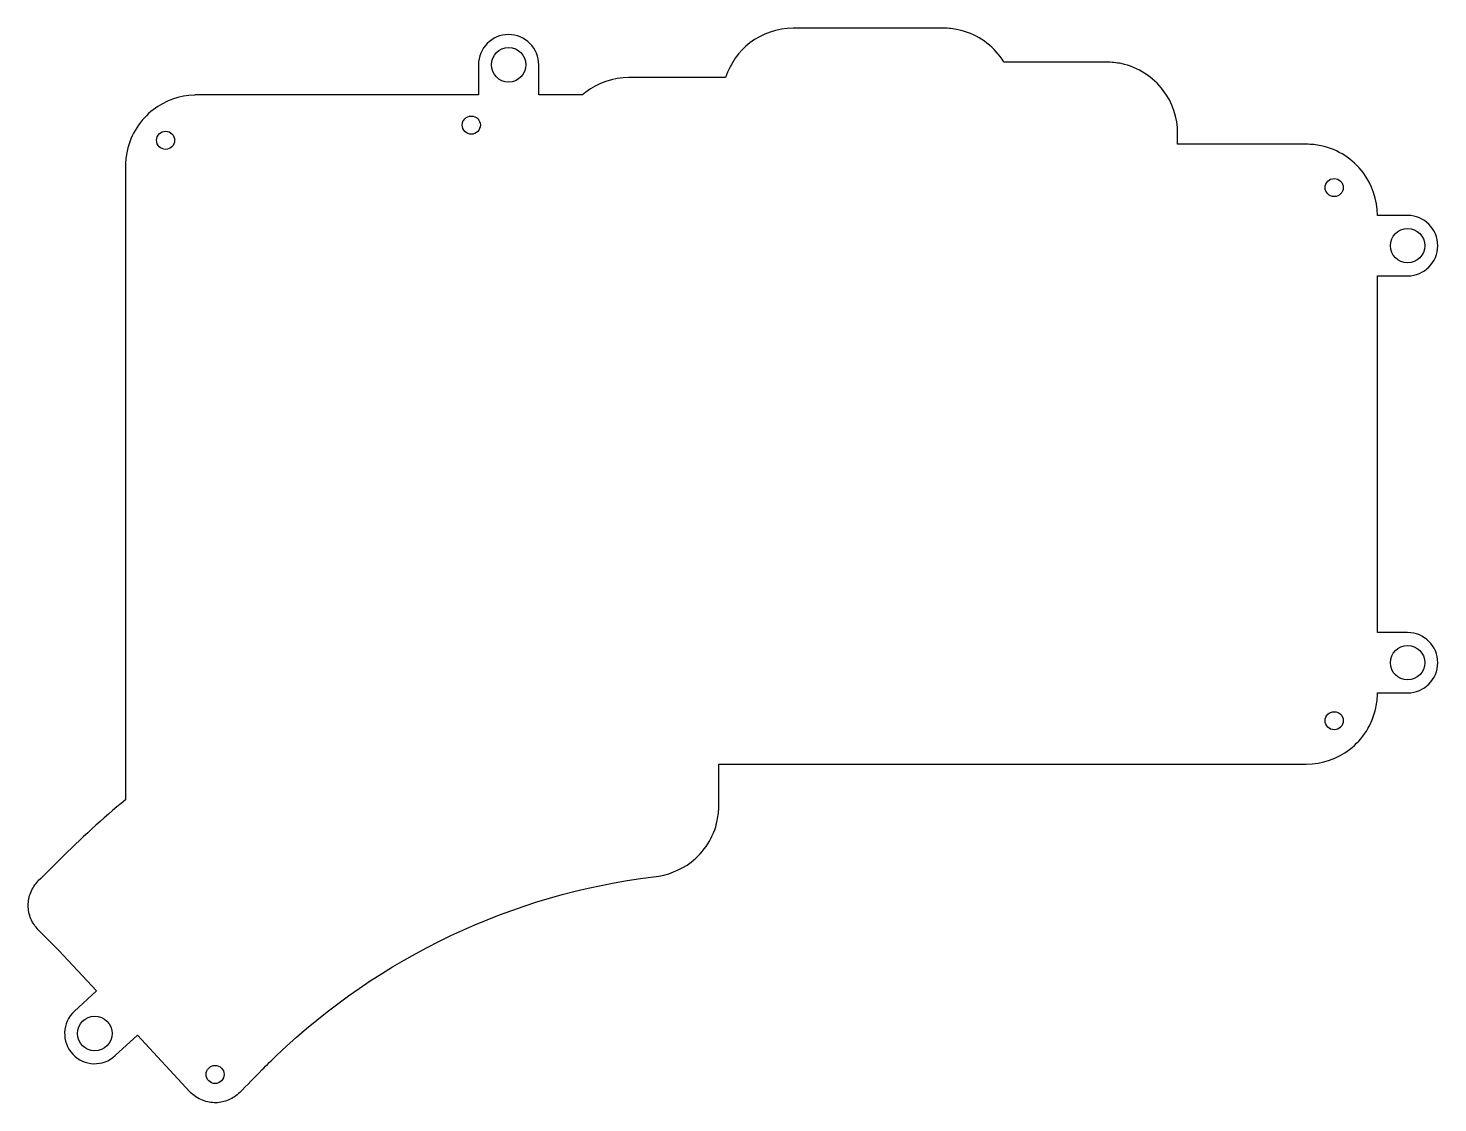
# Model space of a CAD drawing. Header units: millimetres. Extents: x -9 to 155, y -116 to 9.
import ezdxf

# ---------------------------------------------------------------- set-up
doc = ezdxf.new("R2010")
doc.units = ezdxf.units.MM
doc.layers.get('0').update_dxf_attribs({"linetype": 'CONTINUOUS'})

msp = doc.modelspace()

# ---------------------------------------------------------------- linework, layer by layer
for p, q in [((97.25, 8.51), (79.83, 8.51)), ((97.25, 8.51), (79.83, 8.51)), ((43.31, 4.27), (43.31, 0.77)), ((43.31, 4.27), (43.31, 0.77)), ((50.31, 0.77), (50.31, 4.27)), ((50.31, 0.77), (50.31, 4.27)), ((116.17, 4.58), (104.28, 4.58)), ((116.17, 4.58), (104.28, 4.58)), ((71.98, 2.8), (60.78, 2.8)), ((71.98, 2.8), (60.78, 2.8)), ((25.92, 0.77), (10.6, 0.77)), ((25.92, 0.77), (10.6, 0.77)), ((43.31, 0.77), (25.92, 0.77)), ((43.31, 0.77), (25.92, 0.77)), ((55.37, 0.77), (50.31, 0.77)), ((55.37, 0.77), (50.31, 0.77)), ((124.42, -4.95), (124.42, -3.69)), ((124.42, -4.95), (124.42, -3.69)), ((135.34, -4.95), (124.42, -4.95)), ((135.34, -4.95), (124.42, -4.95)), ((139.35, -4.95), (135.34, -4.95)), ((139.35, -4.95), (135.34, -4.95)), ((2.35, -7.48), (2.35, -78.4)), ((2.35, -7.48), (2.35, -78.4)), ((151.1, -13.21), (147.6, -13.21)), ((151.1, -13.21), (147.6, -13.21)), ((147.6, -61.58), (147.6, -20.21)), ((147.6, -20.21), (151.1, -20.21)), ((147.6, -61.58), (147.6, -20.21)), ((147.6, -20.21), (151.1, -20.21)), ((151.1, -61.58), (147.6, -61.58)), ((151.1, -61.58), (147.6, -61.58)), ((147.6, -68.58), (151.1, -68.58)), ((147.6, -68.58), (151.1, -68.58)), ((71.2, -81.03), (71.2, -76.84)), ((71.2, -76.84), (74.51, -76.84)), ((71.2, -81.03), (71.2, -76.84)), ((71.2, -76.84), (74.51, -76.84)), ((74.51, -76.84), (135.34, -76.84)), ((74.51, -76.84), (135.34, -76.84)), ((135.34, -76.84), (139.34, -76.84)), ((135.34, -76.84), (139.34, -76.84)), ((2.35, -78.4), (2.35, -80.98)), ((2.35, -78.4), (2.35, -80.98)), ((71.2, -81.66), (71.2, -81.03)), ((71.2, -81.66), (71.2, -81.03)), ((-7.76, -96.05), (-5.37, -98.45)), ((-7.76, -96.05), (-5.37, -98.45)), ((-5.37, -98.45), (-1.02, -103.14)), ((-5.37, -98.45), (-1.02, -103.14)), ((-1.02, -103.14), (-3.58, -105.52)), ((-1.02, -103.14), (-3.58, -105.52)), ((1.18, -110.65), (3.74, -108.27)), ((1.18, -110.65), (3.74, -108.27)), ((3.74, -108.27), (9.84, -114.84)), ((3.74, -108.27), (9.84, -114.84))]:
    msp.add_line(p, q)
for centre, radius in [((46.81, 4.27), 2), ((46.81, 4.27), 2), ((42.48, -2.73), 1.05), ((42.48, -2.73), 1.05), ((7.01, -4.49), 1.05), ((7.01, -4.49), 1.05), ((142.58, -9.97), 1.05), ((142.58, -9.97), 1.05), ((151.1, -16.71), 2), ((151.1, -16.71), 2), ((151.1, -65.08), 2), ((151.1, -65.08), 2), ((142.58, -71.81), 1.05), ((142.58, -71.81), 1.05), ((-1.2, -108.09), 2), ((-1.2, -108.09), 2), ((12.76, -112.84), 1.05), ((12.76, -112.84), 1.05)]:
    msp.add_circle(centre, radius)
for centre, radius, start, end in [((46.81, 4.27), 3.5, 90, 179.9982), ((46.81, 4.27), 3.5, 90, 179.9982), ((46.81, 4.27), 3.5, -0.0018, 90), ((46.81, 4.27), 3.5, -0.0018, 90), ((10.62, -7.31), 8.08, 90.0996, 91.6442), ((10.62, -7.31), 8.08, 90.0996, 91.6442), ((151.1, -16.71), 3.5, -90, 90), ((151.1, -16.71), 3.5, -90, 90), ((151.1, -65.08), 3.5, -90, 90), ((151.1, -65.08), 3.5, -90, 90), ((-1.2, -108.09), 3.5, 132.8504, 312.8504), ((-1.2, -108.09), 3.5, 132.8504, 312.8504)]:
    msp.add_arc(centre, radius, start, end)
for points, knots in [([(79.83, 8.51), (79.83, 8.51), (79.83, 8.51), (79.83, 8.51), (79.82, 8.51), (79.82, 8.51), (79.82, 8.51), (77.97, 8.51), (76.19, 7.87), (74.81, 6.81), (73.51, 5.8), (72.51, 4.42), (71.98, 2.8)], [-0.0057042, -0.0057042, -0.0057042, -0.0057042, -0.0028521, -0.0028521, -0.0028521, 0, 0, 0, 0.4137463, 0.4137463, 0.4137463, 0.8062583, 0.8062583, 0.8062583, 0.8062583]), ([(79.83, 8.51), (79.83, 8.51), (79.83, 8.51), (79.83, 8.51), (79.82, 8.51), (79.82, 8.51), (79.82, 8.51), (77.97, 8.51), (76.19, 7.87), (74.81, 6.81), (73.51, 5.8), (72.51, 4.42), (71.98, 2.8)], [-0.0057042, -0.0057042, -0.0057042, -0.0057042, -0.0028521, -0.0028521, -0.0028521, 0, 0, 0, 0.4137463, 0.4137463, 0.4137463, 0.8062583, 0.8062583, 0.8062583, 0.8062583]), ([(104.28, 4.58), (104.14, 4.8), (104, 5.02), (103.84, 5.22), (102.66, 6.79), (100.94, 7.91), (98.95, 8.33), (98.4, 8.45), (97.83, 8.51), (97.26, 8.51), (97.26, 8.51), (97.26, 8.51), (97.26, 8.51), (97.25, 8.51), (97.25, 8.51), (97.25, 8.51)], [0.3472526, 0.3472526, 0.3472526, 0.3472526, 0.408667, 0.408667, 0.408667, 0.8714823, 0.8714823, 0.8714823, 1, 1, 1, 1.0028491, 1.0028491, 1.0028491, 1.0056982, 1.0056982, 1.0056982, 1.0056982]), ([(104.28, 4.58), (104.14, 4.8), (104, 5.02), (103.84, 5.22), (102.66, 6.79), (100.94, 7.91), (98.95, 8.33), (98.4, 8.45), (97.83, 8.51), (97.26, 8.51), (97.26, 8.51), (97.26, 8.51), (97.26, 8.51), (97.25, 8.51), (97.25, 8.51), (97.25, 8.51)], [0.3472526, 0.3472526, 0.3472526, 0.3472526, 0.408667, 0.408667, 0.408667, 0.8714823, 0.8714823, 0.8714823, 1, 1, 1, 1.0028491, 1.0028491, 1.0028491, 1.0056982, 1.0056982, 1.0056982, 1.0056982]), ([(124.42, -3.69), (124.43, -1.86), (123.8, -0.09), (122.76, 1.29), (121.59, 2.85), (119.87, 3.98), (117.88, 4.4), (117.32, 4.51), (116.75, 4.58), (116.18, 4.58), (116.18, 4.58), (116.18, 4.58), (116.18, 4.58), (116.18, 4.58), (116.18, 4.58), (116.17, 4.58)], [0.001515, 0.001515, 0.001515, 0.001515, 0.408676, 0.408676, 0.408676, 0.871477, 0.871477, 0.871477, 1, 1, 1, 1.002838, 1.002838, 1.002838, 1.005677, 1.005677, 1.005677, 1.005677]), ([(124.42, -3.69), (124.43, -1.86), (123.8, -0.09), (122.76, 1.29), (121.59, 2.85), (119.87, 3.98), (117.88, 4.4), (117.32, 4.51), (116.75, 4.58), (116.18, 4.58), (116.18, 4.58), (116.18, 4.58), (116.18, 4.58), (116.18, 4.58), (116.18, 4.58), (116.17, 4.58)], [0.001515, 0.001515, 0.001515, 0.001515, 0.408676, 0.408676, 0.408676, 0.871477, 0.871477, 0.871477, 1, 1, 1, 1.002838, 1.002838, 1.002838, 1.005677, 1.005677, 1.005677, 1.005677]), ([(60.78, 2.8), (60.78, 2.8), (60.78, 2.8), (60.78, 2.8), (60.77, 2.8), (60.77, 2.8), (60.77, 2.8), (58.92, 2.79), (57.14, 2.15), (55.76, 1.09), (55.63, 0.99), (55.5, 0.88), (55.37, 0.77)], [-0.0056828, -0.0056828, -0.0056828, -0.0056828, -0.0028414, -0.0028414, -0.0028414, 0, 0, 0, 0.4137364, 0.4137364, 0.4137364, 0.4546196, 0.4546196, 0.4546196, 0.4546196]), ([(60.78, 2.8), (60.78, 2.8), (60.78, 2.8), (60.78, 2.8), (60.77, 2.8), (60.77, 2.8), (60.77, 2.8), (58.92, 2.79), (57.14, 2.15), (55.76, 1.09), (55.63, 0.99), (55.5, 0.88), (55.37, 0.77)], [-0.0056828, -0.0056828, -0.0056828, -0.0056828, -0.0028414, -0.0028414, -0.0028414, 0, 0, 0, 0.4137364, 0.4137364, 0.4137364, 0.4546196, 0.4546196, 0.4546196, 0.4546196]), ([(10.39, 0.76), (8.61, 0.71), (6.92, 0.08), (5.59, -0.94), (4.08, -2.1), (2.97, -3.78), (2.55, -5.73), (2.42, -6.3), (2.36, -6.88), (2.35, -7.47), (2.35, -7.47), (2.35, -7.48), (2.35, -7.48), (2.35, -7.48), (2.35, -7.48), (2.35, -7.48)], [0.0157262, 0.0157262, 0.0157262, 0.0157262, 0.4134611, 0.4134611, 0.4134611, 0.8679571, 0.8679571, 0.8679571, 1, 1, 1, 1.0032943, 1.0032943, 1.0032943, 1.0065885, 1.0065885, 1.0065885, 1.0065885]), ([(10.39, 0.76), (8.61, 0.71), (6.92, 0.08), (5.59, -0.94), (4.08, -2.1), (2.97, -3.78), (2.55, -5.73), (2.42, -6.3), (2.36, -6.88), (2.35, -7.47), (2.35, -7.47), (2.35, -7.48), (2.35, -7.48), (2.35, -7.48), (2.35, -7.48), (2.35, -7.48)], [0.0157262, 0.0157262, 0.0157262, 0.0157262, 0.4134611, 0.4134611, 0.4134611, 0.8679571, 0.8679571, 0.8679571, 1, 1, 1, 1.0032943, 1.0032943, 1.0032943, 1.0065885, 1.0065885, 1.0065885, 1.0065885]), ([(147.6, -13.21), (147.6, -11.38), (146.97, -9.61), (145.93, -8.23), (144.76, -6.68), (143.05, -5.55), (141.06, -5.13), (140.51, -5.01), (139.93, -4.95), (139.36, -4.95), (139.36, -4.95), (139.36, -4.95), (139.36, -4.95), (139.35, -4.95), (139.35, -4.95), (139.35, -4.95)], [0.001179, 0.001179, 0.001179, 0.001179, 0.409275, 0.409275, 0.409275, 0.871026, 0.871026, 0.871026, 1, 1, 1, 1.00254, 1.00254, 1.00254, 1.005079, 1.005079, 1.005079, 1.005079]), ([(147.6, -13.21), (147.6, -11.38), (146.97, -9.61), (145.93, -8.23), (144.76, -6.68), (143.05, -5.55), (141.06, -5.13), (140.51, -5.01), (139.93, -4.95), (139.36, -4.95), (139.36, -4.95), (139.36, -4.95), (139.36, -4.95), (139.35, -4.95), (139.35, -4.95), (139.35, -4.95)], [0.001179, 0.001179, 0.001179, 0.001179, 0.409275, 0.409275, 0.409275, 0.871026, 0.871026, 0.871026, 1, 1, 1, 1.00254, 1.00254, 1.00254, 1.005079, 1.005079, 1.005079, 1.005079]), ([(139.34, -76.84), (141.19, -76.84), (142.98, -76.21), (144.37, -75.14), (145.9, -73.97), (147.01, -72.26), (147.42, -70.3), (147.54, -69.74), (147.6, -69.16), (147.6, -68.58)], [0.0012037, 0.0012037, 0.0012037, 0.0012037, 0.4142711, 0.4142711, 0.4142711, 0.869483, 0.869483, 0.869483, 0.9988224, 0.9988224, 0.9988224, 0.9988224]), ([(139.34, -76.84), (141.19, -76.84), (142.98, -76.21), (144.37, -75.14), (145.9, -73.97), (147.01, -72.26), (147.42, -70.3), (147.54, -69.74), (147.6, -69.16), (147.6, -68.58)], [0.0012037, 0.0012037, 0.0012037, 0.0012037, 0.4142711, 0.4142711, 0.4142711, 0.869483, 0.869483, 0.869483, 0.9988224, 0.9988224, 0.9988224, 0.9988224]), ([(2.35, -80.98), (-0.3, -83.18), (-2.84, -85.5), (-5.28, -87.93), (-6.1, -88.75), (-6.93, -89.58), (-7.75, -90.4)], [0.265412, 0.265412, 0.265412, 0.265412, 1, 1, 1, 1.266751, 1.266751, 1.266751, 1.266751]), ([(2.35, -80.98), (-0.3, -83.18), (-2.84, -85.5), (-5.28, -87.93), (-6.1, -88.75), (-6.93, -89.58), (-7.75, -90.4)], [0.265412, 0.265412, 0.265412, 0.265412, 1, 1, 1, 1.266751, 1.266751, 1.266751, 1.266751]), ([(63.63, -89.9), (65.24, -89.76), (66.76, -89.15), (67.97, -88.21), (69.49, -87.04), (70.6, -85.34), (71.02, -83.38), (71.13, -82.82), (71.2, -82.24), (71.2, -81.66)], [0.0522733, 0.0522733, 0.0522733, 0.0522733, 0.4148308, 0.4148308, 0.4148308, 0.8698473, 0.8698473, 0.8698473, 1, 1, 1, 1]), ([(63.63, -89.9), (65.24, -89.76), (66.76, -89.15), (67.97, -88.21), (69.49, -87.04), (70.6, -85.34), (71.02, -83.38), (71.13, -82.82), (71.2, -82.24), (71.2, -81.66)], [0.0522733, 0.0522733, 0.0522733, 0.0522733, 0.4148308, 0.4148308, 0.4148308, 0.8698473, 0.8698473, 0.8698473, 1, 1, 1, 1]), ([(-7.76, -96.05), (-8.12, -95.68), (-8.42, -95.25), (-8.82, -94.29), (-8.92, -93.77), (-8.93, -92.73), (-8.83, -92.21), (-8.53, -91.48), (-8.41, -91.24), (-8.11, -90.8), (-7.94, -90.59), (-7.75, -90.4)], [0, 0, 0, 0, 0.1562578, 0.1562578, 0.3125156, 0.3125156, 0.4687734, 0.4687734, 0.5491551, 0.5491551, 0.6295369, 0.6295369, 0.6295369, 0.6295369]), ([(-7.76, -96.05), (-8.12, -95.68), (-8.42, -95.25), (-8.82, -94.29), (-8.92, -93.77), (-8.93, -92.73), (-8.83, -92.21), (-8.53, -91.48), (-8.41, -91.24), (-8.11, -90.8), (-7.94, -90.59), (-7.75, -90.4)], [0, 0, 0, 0, 0.1562578, 0.1562578, 0.3125156, 0.3125156, 0.4687734, 0.4687734, 0.5491551, 0.5491551, 0.6295369, 0.6295369, 0.6295369, 0.6295369]), ([(15.62, -114.93), (16.48, -114.06), (17.33, -113.19), (18.19, -112.32), (18.75, -111.74), (19.33, -111.18), (19.91, -110.62)], [-1.384705, -1.384705, -1.384705, -1.384705, 0, 0, 0, 1, 1, 1, 1]), ([(15.62, -114.93), (16.48, -114.06), (17.33, -113.19), (18.19, -112.32), (18.75, -111.74), (19.33, -111.18), (19.91, -110.62)], [-1.384705, -1.384705, -1.384705, -1.384705, 0, 0, 0, 1, 1, 1, 1]), ([(15.62, -114.93), (15.25, -115.3), (14.82, -115.59), (13.86, -116), (13.35, -116.11), (12.31, -116.13), (11.79, -116.03), (11.03, -115.73), (10.76, -115.59), (10.27, -115.25), (10.04, -115.06), (9.84, -114.84)], [0, 0, 0, 0, 0.1562578, 0.1562578, 0.3125156, 0.3125156, 0.4687734, 0.4687734, 0.5584037, 0.5584037, 0.648034, 0.648034, 0.648034, 0.648034]), ([(15.62, -114.93), (15.25, -115.3), (14.82, -115.59), (13.86, -116), (13.35, -116.11), (12.31, -116.13), (11.79, -116.03), (11.03, -115.73), (10.76, -115.59), (10.27, -115.25), (10.04, -115.06), (9.84, -114.84)], [0, 0, 0, 0, 0.1562578, 0.1562578, 0.3125156, 0.3125156, 0.4687734, 0.4687734, 0.5584037, 0.5584037, 0.648034, 0.648034, 0.648034, 0.648034])]:
    msp.add_open_spline(points, degree=3, knots=knots)
msp.add_open_spline([(19.91, -110.62), (31.88, -99.2), (47.21, -91.93), (63.63, -89.9)], degree=3)
msp.add_open_spline([(19.91, -110.62), (31.88, -99.2), (47.21, -91.93), (63.63, -89.9)], degree=3)

doc.saveas('drawing.dxf')
